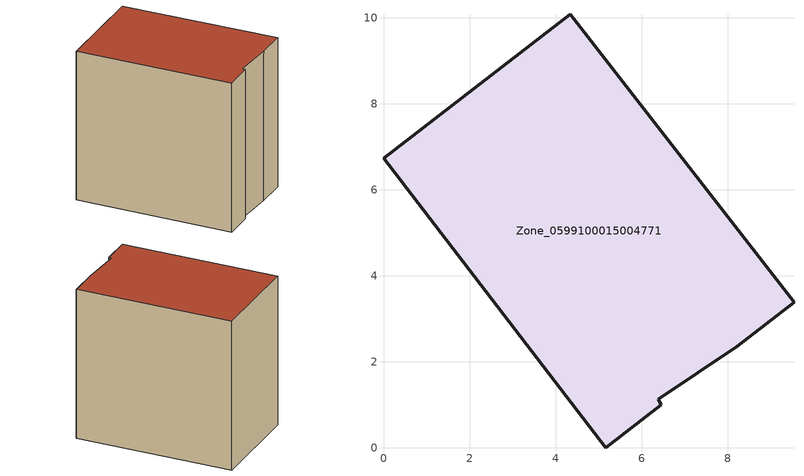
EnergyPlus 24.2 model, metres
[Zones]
Zone_0599100015004771
 floor ground (C_G): 0,6.73 4.34,10.09 9.55,3.38 8.23,2.37 6.39,1.13 6.46,1 5.17,0 z0.94
 wall outside (C_F): 4.34,10.09 0,6.73 5.17,0 6.46,1 6.39,1.13 8.23,2.37 9.55,3.38 4.34,10.09 z0.94:9.21
 roof outside (C_R): 6.39,1.13 8.23,2.37 9.55,3.38 4.34,10.09 0,6.73 5.17,0 6.46,1 z9.21
[BUILDING]
Pand.0599100015004771: North Axis=0; Terrain=City; Loads Convergence Tolerance Value=0.04; Temperature Convergence Tolerance Value=0.4; Solar Distribution=FullExterior; Maximum Number of Warmup Days=25; Minimum Number of Warmup Days=1
[Site:Location]
Rotterdam.The.Hague.AP_ZH_NLD Design_Conditions: Latitude=51.96; Longitude=4.45; Time Zone=1; Elevation=-4.5
[SITE:GROUNDTEMPERATURE:BUILDINGSURFACE]
18, 18, 18, 18, 18, 18, 18, 18, 18, 18, 18, 18
[MATERIAL] Thermal Absorptance=0.9; Solar Absorptance=0.7; Visible Absorptance=0.7
Name | Roughness | Thickness | Conductivity | Density | Specific Heat
G.TI.1975-1991 | MediumSmooth | 0.15 | 0.288461 | 540 | 1210
F.TI.1975-1991 | Rough | 0.3 | 0.230769 | 1920 | 840
R.TI.1975-1991 | MediumRough | 0.2 | 0.153846 | 1500 | 1000
[CONSTRUCTION]
C_G: G.TI.1975-1991
C_F: F.TI.1975-1991
C_R: R.TI.1975-1991
[ZONE]
Zone_0599100015004771: Type=1; Multiplier=1; Ceiling Height=Autocalculate; Volume=Autocalculate; Floor Area=autocalculate; Part of Total Floor Area=Yes
[ZONEINFILTRATION:DESIGNFLOWRATE]
Infil_Zone_0599100015004771: Zone or ZoneList or Space or SpaceList=Zone_0599100015004771; Schedule=AlwaysOn; Design Flow Rate Calculation Method=Flow/Area; Flow Rate per Floor Area=0.003; Constant Term Coefficient=1; Temperature Term Coefficient=0; Velocity Term Coefficient=0; Velocity Squared Term Coefficient=0
[HVACTEMPLATE:ZONE:IDEALLOADSAIRSYSTEM]
Zone_0599100015004771: Maximum Heating Supply Air Temperature=50; Minimum Cooling Supply Air Temperature=13; Maximum Heating Supply Air Humidity Ratio=0.0156; Minimum Cooling Supply Air Humidity Ratio=0.0077; Heating Limit=NoLimit; Cooling Limit=NoLimit; Dehumidification Control Type=ConstantSensibleHeatRatio; Cooling Sensible Heat Ratio=0.7; Dehumidification Setpoint=60; Humidification Control Type=None; Humidification Setpoint=30; Outdoor Air Method=None; Outdoor Air Flow Rate per Person=0.00944; Outdoor Air Flow Rate per Zone Floor Area=0; Outdoor Air Flow Rate per Zone=0; Demand Controlled Ventilation Type=None; Outdoor Air Economizer Type=NoEconomizer; Heat Recovery Type=None; Sensible Heat Recovery Effectiveness=0.7; Latent Heat Recovery Effectiveness=0.65
[ZONECONTROL:THERMOSTAT]
ThermostatControl_Zone_0599100015004771: Zone or ZoneList=Zone_0599100015004771; Control Type Schedule=DualSetpointControlType; Control 1=Thermostat_Zone_0599100015004771; Temperature Difference Between Cutout And Setpoint=0
[THERMOSTATSETPOINT:DUALSETPOINT]
Thermostat_Zone_0599100015004771: Heating Setpoint Temperature Schedule=HeatingSetpoint_Zone_0599100015004771; Cooling Setpoint Temperature Schedule=CoolingSetpoint_Zone_0599100015004771
[SCHEDULE:COMPACT]
HeatingSetpoint_Zone_0599100015004771: Through: 12/31, For: AllDays, Until: 24:00, 21
CoolingSetpoint_Zone_0599100015004771: Through: 12/31, For: AllDays, Until: 24:00, 24
DualSetpointControlType: Through: 12/31, For: AllDays, Until: 24:00, 4
AlwaysOn: Through: 12/31, For: AllDays, Until: 24:00, 1
